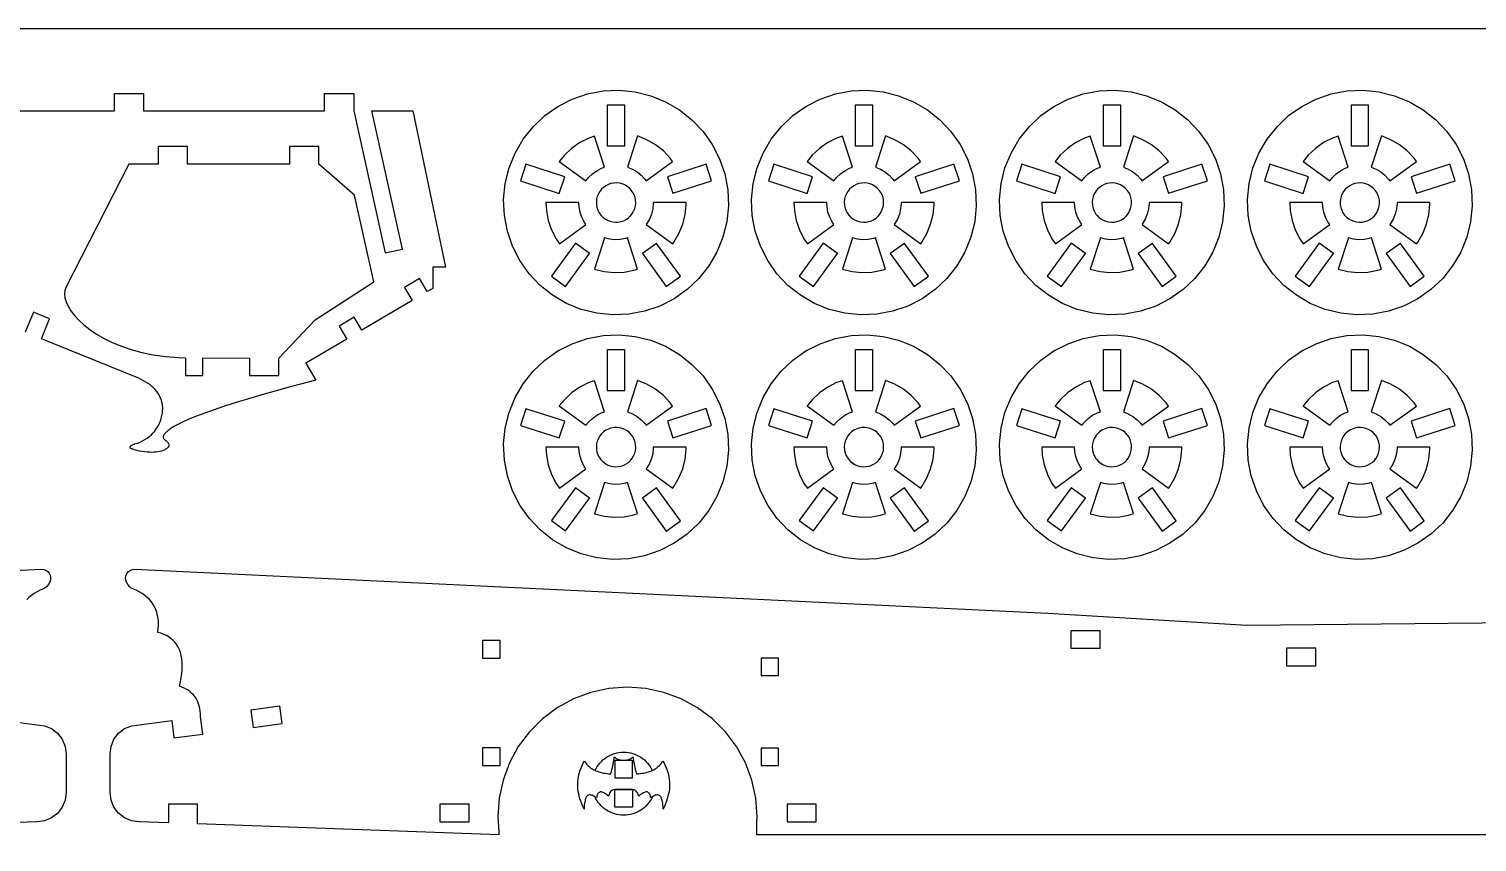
# Model space of a CAD drawing. Extents: x 0 to 730, y 0 to 480.
# Drawn here: x 333.2 to 581.2, y 340.7 to 480 of the extents above; entities that cross this region are included whole.
import ezdxf

# ---------------------------------------------------------------- set-up
doc = ezdxf.new("R2010")
doc.units = 0
doc.header["$MEASUREMENT"] = 0
for name, color, linetype in [('CUT', 62, 'CONTINUOUS'), ('ENGRAVE', 132, 'CONTINUOUS'), ('FRAME', 150, 'CONTINUOUS')]:
    doc.layers.add(name, color=color, linetype=linetype)

msp = doc.modelspace()

# ---------------------------------------------------------------- linework, layer by layer
at = {"layer": 'CUT'}
for points in [[(309.96, 465.94), (347.84, 465.94), (347.84, 468.94), (352.84, 468.94), (352.84, 465.94), (383.84, 465.94), (383.84, 468.94), (388.84, 468.94), (388.84, 465.94), (394.23, 441.61), (397.16, 442.26), (391.96, 465.94), (398.97, 465.94), (404.56, 439.2), (402.37, 439.2), (402.37, 435.53), (401.43, 434.98), (400.11, 437.21), (397.53, 435.68), (398.85, 433.45), (390.24, 428.37), (388.92, 430.6), (386.34, 429.07), (387.65, 426.84), (380.64, 422.7), (382.33, 419.84), (378.2, 418.73), (375.56, 418), (373.1, 417.29), (370.81, 416.62), (368.68, 415.97), (366.73, 415.35), (364.94, 414.75), (363.33, 414.18), (361.89, 413.64), (360.61, 413.12), (359.51, 412.63), (358.58, 412.17), (357.81, 411.73), (357.22, 411.32), (357.07, 411.2), (356.94, 411.09), (356.81, 410.98), (356.7, 410.88), (356.6, 410.78), (356.51, 410.68), (356.43, 410.58), (356.36, 410.49), (356.31, 410.4), (356.27, 410.31), (356.24, 410.22), (356.22, 410.14), (356.21, 410.06), (356.21, 409.99), (356.23, 409.91), (356.26, 409.84), (356.3, 409.77), (356.35, 409.71), (356.42, 409.65), (356.49, 409.59), (356.63, 409.49), (356.75, 409.4), (356.85, 409.3), (356.95, 409.21), (357.02, 409.12), (357.09, 409.03), (357.14, 408.94), (357.17, 408.85), (357.19, 408.77), (357.2, 408.68), (357.19, 408.6), (357.17, 408.51), (357.14, 408.43), (357.09, 408.35), (357.02, 408.27), (356.95, 408.19), (356.85, 408.11), (356.75, 408.02), (356.63, 407.96), (356.49, 407.89), (356.21, 407.77), (355.92, 407.67), (355.61, 407.59), (355.29, 407.52), (354.95, 407.48), (354.6, 407.45), (354.23, 407.44), (353.85, 407.45), (353.45, 407.48), (353.04, 407.52), (352.61, 407.59), (352.17, 407.67), (351.71, 407.77), (351.24, 407.89), (351.1, 407.93), (350.98, 407.98), (350.87, 408.02), (350.77, 408.07), (350.69, 408.12), (350.63, 408.18), (350.59, 408.23), (350.56, 408.28), (350.55, 408.34), (350.55, 408.39), (350.57, 408.45), (350.61, 408.5), (350.66, 408.56), (350.74, 408.61), (350.83, 408.67), (350.94, 408.73), (351.06, 408.78), (351.2, 408.84), (351.31, 408.86), (351.37, 408.89), (351.55, 408.95), (351.78, 409.03), (352.24, 409.21), (352.66, 409.41), (353.06, 409.64), (353.44, 409.87), (353.8, 410.13), (354.12, 410.41), (354.43, 410.71), (354.71, 411.02), (354.96, 411.35), (355.2, 411.7), (355.4, 412.07), (355.59, 412.46), (355.74, 412.87), (355.84, 413.2), (355.88, 413.3), (355.99, 413.74), (356.07, 414.21), (356.12, 415.17), (356.11, 415.28), (356.07, 415.65), (356, 416), (355.99, 416.07), (355.9, 416.35), (355.78, 416.68), (355.71, 416.87), (355.64, 417.01), (355.47, 417.33), (355.28, 417.63), (355.06, 417.93), (354.82, 418.21), (354.55, 418.49), (354.26, 418.75), (353.95, 419.01), (353.61, 419.26), (353.25, 419.49), (352.86, 419.72), (352.45, 419.93), (352.01, 420.14), (351.55, 420.34), (335.36, 426.89), (336.75, 430.33), (333.97, 431.46), (332.58, 428.02)], [(178.98, 379.87), (335.35, 387.41), (335.74, 387.38), (336.11, 387.25), (336.43, 387.03), (336.69, 386.73), (336.85, 386.37), (336.93, 385.99), (336.9, 385.59), (336.77, 385.18), (336.56, 384.8), (336.28, 384.47), (336.02, 384.24), (335.72, 384.06), (335.14, 383.81), (334.6, 383.53), (334.1, 383.24), (333.64, 382.91), (333.22, 382.57), (332.85, 382.2)], [(591.99, 341.88), (457.85, 341.88), (457.85, 344.14), (457.91, 345), (457.69, 348.16), (457.01, 351.26), (455.91, 354.23), (454.39, 357.01), (452.49, 359.54), (450.25, 361.78), (447.71, 363.68), (444.93, 365.2), (441.96, 366.31), (438.87, 366.98), (435.71, 367.21), (432.54, 366.98), (429.45, 366.31), (426.48, 365.2), (423.7, 363.68), (421.16, 361.78), (418.92, 359.54), (417.02, 357.01), (415.5, 354.23), (414.4, 351.26), (413.72, 348.16), (413.5, 345), (413.69, 342.33), (413.69, 341.88), (362.1, 343.77), (362.1, 347.14), (357.1, 347.14), (357.1, 343.96), (352.1, 344.14), (350.8, 344.31), (349.6, 344.81), (348.56, 345.61), (347.77, 346.64), (347.27, 347.85), (347.1, 349.14), (347.1, 355.77), (347.27, 357.06), (347.77, 358.27), (348.57, 359.3), (349.6, 360.1), (350.81, 360.59), (357.66, 361.5), (358.05, 358.52), (363, 359.17), (362.61, 362.18), (362.59, 362.65), (362.54, 363.09), (362.47, 363.52), (362.38, 363.93), (362.26, 364.32), (362.12, 364.68), (361.95, 365.03), (361.77, 365.35), (361.55, 365.66), (361.32, 365.94), (361.06, 366.2), (360.78, 366.45), (360.47, 366.67), (360.14, 366.87), (359.79, 367.05), (359.41, 367.21), (359.01, 367.35), (359.17, 368.12), (359.3, 368.86), (359.39, 369.57), (359.44, 370.24), (359.45, 370.89), (359.43, 371.5), (359.37, 372.07), (359.28, 372.62), (359.15, 373.13), (358.98, 373.61), (358.78, 374.05), (358.54, 374.46), (358.26, 374.84), (357.94, 375.19), (357.59, 375.5), (357.21, 375.78), (356.78, 376.03), (356.32, 376.25), (355.83, 376.43), (355.29, 376.58), (355.37, 377.21), (355.4, 377.81), (355.39, 378.39), (355.34, 378.95), (355.25, 379.49), (355.12, 380), (354.95, 380.49), (354.73, 380.95), (354.48, 381.39), (354.19, 381.81), (353.85, 382.2), (353.47, 382.57), (353.06, 382.91), (352.6, 383.24), (352.1, 383.53), (351.56, 383.81), (350.98, 384.06), (350.68, 384.24), (350.42, 384.47), (350.14, 384.8), (349.93, 385.18), (349.8, 385.59), (349.77, 385.99), (349.84, 386.37), (350.01, 386.73), (350.27, 387.03), (350.59, 387.25), (350.96, 387.38), (351.35, 387.41), (507.72, 379.87), (541.8, 377.85), (587.78, 378.27)], [(329.04, 361.5), (335.89, 360.59), (337.09, 360.1), (338.13, 359.3), (338.93, 358.27), (339.43, 357.06), (339.6, 355.77), (339.6, 349.14), (339.43, 347.85), (338.93, 346.64), (338.14, 345.61), (337.1, 344.81), (335.9, 344.31), (334.6, 344.14), (329.6, 343.96)]]:
    msp.add_lwpolyline(points, dxfattribs=at)
for points in [[(449.64, 439.39), (447.94, 437.24), (445.94, 435.35), (443.7, 433.77), (441.25, 432.52), (438.65, 431.63), (435.95, 431.12), (433.21, 431), (430.48, 431.28), (427.81, 431.94), (425.27, 432.97), (422.89, 434.35), (420.74, 436.06), (418.86, 438.06), (417.27, 440.3), (416.02, 442.75), (415.14, 445.34), (414.63, 448.04), (414.51, 450.79), (414.78, 453.52), (415.44, 456.19), (416.47, 458.73), (417.86, 461.1), (419.57, 463.25), (421.56, 465.14), (423.8, 466.72), (426.25, 467.97), (428.85, 468.86), (431.55, 469.37), (434.29, 469.48), (437.03, 469.21), (439.69, 468.55), (442.24, 467.52), (444.61, 466.14), (446.76, 464.43), (448.65, 462.43), (450.23, 460.19), (451.48, 457.74), (452.36, 455.15), (452.87, 452.45), (452.99, 449.7), (452.72, 446.97), (452.06, 444.3), (451.03, 441.76)], [(492.1, 439.39), (490.39, 437.24), (488.4, 435.35), (486.16, 433.77), (483.71, 432.52), (481.11, 431.63), (478.41, 431.12), (475.67, 431), (472.93, 431.28), (470.27, 431.94), (467.72, 432.97), (465.35, 434.35), (463.2, 436.06), (461.31, 438.06), (459.73, 440.3), (458.48, 442.75), (457.6, 445.34), (457.09, 448.04), (456.97, 450.79), (457.24, 453.52), (457.9, 456.19), (458.93, 458.73), (460.32, 461.1), (462.02, 463.25), (464.02, 465.14), (466.26, 466.72), (468.71, 467.97), (471.31, 468.86), (474.01, 469.37), (476.75, 469.48), (479.48, 469.21), (482.15, 468.55), (484.69, 467.52), (487.07, 466.14), (489.22, 464.43), (491.1, 462.43), (492.69, 460.19), (493.94, 457.74), (494.82, 455.15), (495.33, 452.45), (495.45, 449.7), (495.18, 446.97), (494.52, 444.3), (493.49, 441.76)], [(534.56, 439.39), (532.85, 437.24), (530.86, 435.35), (528.61, 433.77), (526.17, 432.52), (523.57, 431.63), (520.87, 431.12), (518.12, 431), (515.39, 431.28), (512.73, 431.94), (510.18, 432.97), (507.81, 434.35), (505.66, 436.06), (503.77, 438.06), (502.19, 440.3), (500.94, 442.75), (500.05, 445.34), (499.55, 448.04), (499.43, 450.79), (499.7, 453.52), (500.36, 456.19), (501.39, 458.73), (502.77, 461.1), (504.48, 463.25), (506.48, 465.14), (508.72, 466.72), (511.17, 467.97), (513.77, 468.86), (516.47, 469.37), (519.21, 469.48), (521.94, 469.21), (524.61, 468.55), (527.15, 467.52), (529.52, 466.14), (531.68, 464.43), (533.56, 462.43), (535.15, 460.19), (536.39, 457.74), (537.28, 455.15), (537.79, 452.45), (537.91, 449.7), (537.63, 446.97), (536.97, 444.3), (535.94, 441.76)], [(577.02, 439.39), (575.31, 437.24), (573.31, 435.35), (571.07, 433.77), (568.62, 432.52), (566.03, 431.63), (563.33, 431.12), (560.58, 431), (557.85, 431.28), (555.18, 431.94), (552.64, 432.97), (550.27, 434.35), (548.12, 436.06), (546.23, 438.06), (544.65, 440.3), (543.4, 442.75), (542.51, 445.34), (542, 448.04), (541.88, 450.79), (542.16, 453.52), (542.82, 456.19), (543.85, 458.73), (545.23, 461.1), (546.94, 463.25), (548.93, 465.14), (551.18, 466.72), (553.63, 467.97), (556.22, 468.86), (558.92, 469.37), (561.67, 469.48), (564.4, 469.21), (567.07, 468.55), (569.61, 467.52), (571.98, 466.14), (574.13, 464.43), (576.02, 462.43), (577.6, 460.19), (578.85, 457.74), (579.74, 455.15), (580.25, 452.45), (580.36, 449.7), (580.09, 446.97), (579.43, 444.3), (578.4, 441.76)], [(435.25, 459.97), (435.25, 466.94), (432.25, 466.94), (432.25, 459.97)], [(477.71, 459.97), (477.71, 466.94), (474.71, 466.94), (474.71, 459.97)], [(520.17, 459.97), (520.17, 466.94), (517.17, 466.94), (517.17, 459.97)], [(562.63, 459.97), (562.63, 466.94), (559.63, 466.94), (559.63, 459.97)], [(429.71, 455.18), (430.46, 455.7), (431.27, 456.12), (431.78, 456.31), (430.05, 461.63), (429.08, 461.3), (427.55, 460.52), (426.15, 459.53), (424.91, 458.36), (424.04, 457.29), (428.59, 453.99), (429.05, 454.55)], [(435.72, 456.31), (436.56, 455.97), (437.35, 455.51), (438.06, 454.94), (438.68, 454.28), (438.91, 453.99), (443.43, 457.29), (443.04, 457.85), (441.86, 459.09), (440.52, 460.15), (439.04, 461.02), (437.45, 461.66)], [(472.17, 455.18), (472.92, 455.7), (473.73, 456.12), (474.24, 456.31), (472.51, 461.63), (471.53, 461.3), (470.01, 460.52), (468.61, 459.53), (467.36, 458.36), (466.5, 457.29), (471.05, 453.99), (471.51, 454.55)], [(478.18, 456.31), (479.02, 455.97), (479.81, 455.51), (480.52, 454.94), (481.14, 454.28), (481.36, 453.99), (485.89, 457.29), (485.5, 457.85), (484.32, 459.09), (482.98, 460.15), (481.5, 461.02), (479.91, 461.66)], [(514.63, 455.18), (515.37, 455.7), (516.18, 456.12), (516.69, 456.31), (514.96, 461.63), (513.99, 461.3), (512.47, 460.52), (511.07, 459.53), (509.82, 458.36), (508.96, 457.29), (513.51, 453.99), (513.97, 454.55)], [(520.63, 456.31), (521.48, 455.97), (522.26, 455.51), (522.98, 454.94), (523.6, 454.28), (523.82, 453.99), (528.35, 457.29), (527.95, 457.85), (526.78, 459.09), (525.44, 460.15), (523.96, 461.02), (522.37, 461.66)], [(557.09, 455.18), (557.83, 455.7), (558.64, 456.12), (559.15, 456.31), (557.42, 461.63), (556.45, 461.3), (554.92, 460.52), (553.52, 459.53), (552.28, 458.36), (551.41, 457.29), (555.97, 453.99), (556.43, 454.55)], [(563.09, 456.31), (563.94, 455.97), (564.72, 455.51), (565.43, 454.94), (566.06, 454.28), (566.28, 453.99), (570.81, 457.29), (570.41, 457.85), (569.24, 459.09), (567.9, 460.15), (566.42, 461.02), (564.83, 461.66)], [(347.49, 426.27), (349.04, 425.63), (350.73, 425.06), (352.55, 424.57), (354.51, 424.17), (356.61, 423.87), (358.84, 423.69), (360.03, 423.65), (360.01, 420.59), (363.01, 420.59), (363.01, 423.62), (371, 423.59), (371, 420.59), (376, 420.59), (376, 423.59), (382.23, 430.13), (392.26, 436.66), (388.97, 451.5), (382.85, 456.83), (382.85, 459.83), (377.84, 459.83), (377.84, 456.83), (360.35, 456.83), (360.35, 459.83), (355.35, 459.83), (355.35, 456.83), (350.35, 456.83), (339.51, 435.67), (339.34, 435.16), (339.29, 434.58), (339.37, 433.93), (339.59, 433.23), (339.93, 432.48), (340.41, 431.7), (341.02, 430.9), (341.77, 430.08), (342.64, 429.27), (343.65, 428.48), (344.8, 427.7), (346.08, 426.96)], [(417.41, 453.97), (424.04, 451.82), (424.96, 454.67), (418.33, 456.82)], [(449.16, 456.84), (442.54, 454.68), (443.46, 451.83), (450.09, 453.98)], [(459.87, 453.97), (466.49, 451.82), (467.42, 454.67), (460.79, 456.82)], [(491.62, 456.84), (485, 454.68), (485.92, 451.83), (492.55, 453.98)], [(502.33, 453.97), (508.95, 451.82), (509.88, 454.67), (503.25, 456.82)], [(534.08, 456.84), (527.45, 454.68), (528.38, 451.83), (535.01, 453.98)], [(544.78, 453.97), (551.41, 451.82), (552.34, 454.67), (545.71, 456.82)], [(576.54, 456.84), (569.91, 454.68), (570.84, 451.83), (577.46, 453.98)], [(436.53, 448.35), (436.77, 448.76), (436.95, 449.21), (437.07, 449.67), (437.12, 450.15), (437.12, 450.25), (437.1, 450.63), (437.01, 451.1), (436.85, 451.56), (436.63, 451.98), (436.47, 452.22), (436.36, 452.38), (436.03, 452.73), (435.65, 453.02), (435.24, 453.27), (434.79, 453.45), (434.32, 453.56), (433.85, 453.61), (433.37, 453.59), (432.89, 453.5), (432.71, 453.45), (432.44, 453.35), (432.01, 453.13), (431.62, 452.85), (431.27, 452.52), (431.03, 452.22), (430.97, 452.14), (430.73, 451.73), (430.55, 451.28), (430.43, 450.82), (430.39, 450.34), (430.38, 450.24), (430.41, 449.86), (430.49, 449.39), (430.65, 448.93), (430.87, 448.5), (431.03, 448.26), (431.15, 448.11), (431.48, 447.76), (431.85, 447.46), (432.27, 447.22), (432.71, 447.04), (433.18, 446.93), (433.66, 446.88), (434.14, 446.9), (434.61, 446.99), (434.79, 447.04), (435.06, 447.14), (435.49, 447.36), (435.88, 447.64), (436.23, 447.97), (436.48, 448.27)], [(478.99, 448.35), (479.23, 448.76), (479.41, 449.21), (479.53, 449.67), (479.57, 450.15), (479.58, 450.25), (479.55, 450.63), (479.47, 451.1), (479.31, 451.56), (479.09, 451.98), (478.93, 452.22), (478.81, 452.38), (478.48, 452.73), (478.11, 453.02), (477.69, 453.27), (477.25, 453.45), (476.78, 453.56), (476.3, 453.61), (475.82, 453.59), (475.35, 453.5), (475.17, 453.45), (474.9, 453.35), (474.47, 453.13), (474.08, 452.85), (473.73, 452.52), (473.48, 452.22), (473.43, 452.14), (473.19, 451.73), (473.01, 451.28), (472.89, 450.82), (472.84, 450.34), (472.84, 450.24), (472.86, 449.86), (472.95, 449.39), (473.11, 448.93), (473.33, 448.5), (473.49, 448.26), (473.6, 448.11), (473.93, 447.76), (474.31, 447.46), (474.72, 447.22), (475.17, 447.04), (475.64, 446.93), (476.11, 446.88), (476.59, 446.9), (477.07, 446.99), (477.25, 447.04), (477.52, 447.14), (477.95, 447.36), (478.34, 447.64), (478.69, 447.97), (478.93, 448.27)], [(521.45, 448.35), (521.69, 448.76), (521.87, 449.21), (521.99, 449.67), (522.03, 450.15), (522.03, 450.25), (522.01, 450.63), (521.92, 451.1), (521.77, 451.56), (521.55, 451.98), (521.39, 452.22), (521.27, 452.38), (520.94, 452.73), (520.57, 453.02), (520.15, 453.27), (519.71, 453.45), (519.24, 453.56), (518.76, 453.61), (518.28, 453.59), (517.81, 453.5), (517.63, 453.45), (517.36, 453.35), (516.93, 453.13), (516.53, 452.85), (516.19, 452.52), (515.94, 452.22), (515.89, 452.14), (515.64, 451.73), (515.46, 451.28), (515.35, 450.82), (515.3, 450.34), (515.3, 450.24), (515.32, 449.86), (515.41, 449.39), (515.57, 448.93), (515.78, 448.5), (515.94, 448.26), (516.06, 448.11), (516.39, 447.76), (516.77, 447.46), (517.18, 447.22), (517.63, 447.04), (518.09, 446.93), (518.57, 446.88), (519.05, 446.9), (519.52, 446.99), (519.71, 447.04), (519.98, 447.14), (520.41, 447.36), (520.8, 447.64), (521.15, 447.97), (521.39, 448.27)], [(563.91, 448.35), (564.15, 448.76), (564.33, 449.21), (564.44, 449.67), (564.49, 450.15), (564.49, 450.25), (564.47, 450.63), (564.38, 451.1), (564.23, 451.56), (564.01, 451.98), (563.85, 452.22), (563.73, 452.38), (563.4, 452.73), (563.02, 453.02), (562.61, 453.27), (562.16, 453.45), (561.7, 453.56), (561.22, 453.61), (560.74, 453.59), (560.27, 453.5), (560.08, 453.45), (559.81, 453.35), (559.39, 453.13), (558.99, 452.85), (558.64, 452.52), (558.4, 452.22), (558.35, 452.14), (558.1, 451.73), (557.92, 451.28), (557.81, 450.82), (557.76, 450.34), (557.76, 450.24), (557.78, 449.86), (557.87, 449.39), (558.02, 448.93), (558.24, 448.5), (558.4, 448.26), (558.52, 448.11), (558.85, 447.76), (559.23, 447.46), (559.64, 447.22), (560.09, 447.04), (560.55, 446.93), (561.03, 446.88), (561.51, 446.9), (561.98, 446.99), (562.17, 447.04), (562.44, 447.14), (562.86, 447.36), (563.26, 447.64), (563.61, 447.97), (563.85, 448.27)], [(421.83, 448.87), (422.15, 447.19), (422.7, 445.57), (423.48, 444.04), (424.07, 443.2), (428.6, 446.5), (428.29, 446.95), (427.88, 447.76), (427.59, 448.62), (427.42, 449.52), (427.38, 450.24), (421.75, 450.24)], [(445.58, 448.2), (445.75, 449.91), (445.75, 450.25), (440.13, 450.25), (440.12, 450.07), (440.03, 449.16), (439.81, 448.28), (439.47, 447.43), (439.01, 446.65), (438.91, 446.5), (443.46, 443.19), (443.66, 443.47), (444.52, 444.95), (445.17, 446.54)], [(464.29, 448.87), (464.6, 447.19), (465.16, 445.57), (465.93, 444.04), (466.53, 443.2), (471.05, 446.5), (470.75, 446.95), (470.34, 447.76), (470.04, 448.62), (469.88, 449.52), (469.83, 450.24), (464.21, 450.24)], [(488.04, 448.2), (488.21, 449.91), (488.21, 450.25), (482.58, 450.25), (482.58, 450.07), (482.49, 449.16), (482.27, 448.28), (481.93, 447.43), (481.47, 446.65), (481.37, 446.5), (485.92, 443.19), (486.12, 443.47), (486.98, 444.95), (487.62, 446.54)], [(506.74, 448.87), (507.06, 447.19), (507.61, 445.57), (508.39, 444.04), (508.98, 443.2), (513.51, 446.5), (513.21, 446.95), (512.8, 447.76), (512.5, 448.62), (512.33, 449.52), (512.29, 450.24), (506.67, 450.24)], [(530.49, 448.2), (530.66, 449.91), (530.67, 450.25), (525.04, 450.25), (525.04, 450.07), (524.95, 449.16), (524.73, 448.28), (524.39, 447.43), (523.93, 446.65), (523.83, 446.5), (528.38, 443.19), (528.58, 443.47), (529.44, 444.95), (530.08, 446.54)], [(549.2, 448.87), (549.52, 447.19), (550.07, 445.57), (550.85, 444.04), (551.44, 443.2), (555.97, 446.5), (555.67, 446.95), (555.25, 447.76), (554.96, 448.62), (554.79, 449.52), (554.75, 450.24), (549.12, 450.24)], [(572.95, 448.2), (573.12, 449.91), (573.13, 450.25), (567.5, 450.25), (567.5, 450.07), (567.41, 449.16), (567.19, 448.28), (566.85, 447.43), (566.39, 446.65), (566.28, 446.5), (570.84, 443.19), (571.03, 443.47), (571.9, 444.95), (572.54, 446.54)], [(433.41, 438.25), (435.12, 438.32), (436.81, 438.64), (437.45, 438.86), (435.72, 444.18), (435.37, 444.08), (434.48, 443.91), (433.57, 443.87), (432.67, 443.96), (431.78, 444.18), (430.05, 438.83), (431.71, 438.42)], [(475.87, 438.25), (477.58, 438.32), (479.26, 438.64), (479.91, 438.86), (478.18, 444.18), (477.83, 444.08), (476.94, 443.91), (476.03, 443.87), (475.12, 443.96), (474.24, 444.18), (472.51, 438.83), (474.17, 438.42)], [(518.33, 438.25), (520.04, 438.32), (521.72, 438.64), (522.37, 438.86), (520.64, 444.18), (520.29, 444.08), (519.4, 443.91), (518.49, 443.87), (517.58, 443.96), (516.7, 444.18), (514.96, 438.83), (516.63, 438.42)], [(560.79, 438.25), (562.5, 438.32), (564.18, 438.64), (564.83, 438.86), (563.1, 444.18), (562.75, 444.08), (561.85, 443.91), (560.95, 443.87), (560.04, 443.96), (559.16, 444.18), (557.42, 438.83), (559.08, 438.42)], [(429.22, 441.51), (426.8, 443.28), (422.68, 437.66), (425.1, 435.89)], [(438.26, 441.5), (442.36, 435.86), (444.78, 437.62), (440.68, 443.26)], [(471.68, 441.51), (469.25, 443.28), (465.14, 437.66), (467.56, 435.89)], [(480.72, 441.5), (484.81, 435.86), (487.24, 437.62), (483.14, 443.26)], [(514.13, 441.51), (511.71, 443.28), (507.6, 437.66), (510.02, 435.89)], [(523.17, 441.5), (527.27, 435.86), (529.7, 437.62), (525.6, 443.26)], [(556.59, 441.51), (554.17, 443.28), (550.06, 437.66), (552.48, 435.89)], [(565.63, 441.5), (569.73, 435.86), (572.16, 437.62), (568.06, 443.26)], [(435.95, 389.21), (433.21, 389.1), (430.48, 389.37), (427.81, 390.03), (425.27, 391.06), (422.89, 392.44), (420.74, 394.15), (418.86, 396.15), (417.27, 398.39), (416.02, 400.84), (415.14, 403.44), (414.63, 406.13), (414.51, 408.88), (414.78, 411.61), (415.44, 414.28), (416.47, 416.82), (417.86, 419.19), (419.57, 421.35), (421.56, 423.23), (423.8, 424.82), (426.25, 426.06), (428.85, 426.95), (431.55, 427.46), (434.29, 427.58), (437.03, 427.3), (439.69, 426.64), (442.24, 425.61), (444.61, 424.23), (446.76, 422.52), (448.65, 420.53), (450.23, 418.28), (451.48, 415.84), (452.36, 413.24), (452.87, 410.54), (452.99, 407.79), (452.72, 405.06), (452.06, 402.4), (451.03, 399.85), (449.64, 397.48), (447.94, 395.33), (445.94, 393.44), (443.7, 391.86), (441.25, 390.61), (438.65, 389.72)], [(492.1, 397.48), (490.39, 395.33), (488.4, 393.44), (486.16, 391.86), (483.71, 390.61), (481.11, 389.72), (478.41, 389.21), (475.67, 389.1), (472.93, 389.37), (470.27, 390.03), (467.72, 391.06), (465.35, 392.44), (463.2, 394.15), (461.31, 396.15), (459.73, 398.39), (458.48, 400.84), (457.6, 403.44), (457.09, 406.13), (456.97, 408.88), (457.24, 411.61), (457.9, 414.28), (458.93, 416.82), (460.32, 419.19), (462.02, 421.35), (464.02, 423.23), (466.26, 424.82), (468.71, 426.06), (471.31, 426.95), (474.01, 427.46), (476.75, 427.58), (479.48, 427.3), (482.15, 426.64), (484.69, 425.61), (487.07, 424.23), (489.22, 422.52), (491.1, 420.53), (492.69, 418.28), (493.94, 415.84), (494.82, 413.24), (495.33, 410.54), (495.45, 407.79), (495.18, 405.06), (494.52, 402.4), (493.49, 399.85)], [(534.56, 397.48), (532.85, 395.33), (530.86, 393.44), (528.61, 391.86), (526.17, 390.61), (523.57, 389.72), (520.87, 389.21), (518.12, 389.1), (515.39, 389.37), (512.73, 390.03), (510.18, 391.06), (507.81, 392.44), (505.66, 394.15), (503.77, 396.15), (502.19, 398.39), (500.94, 400.84), (500.05, 403.44), (499.55, 406.13), (499.43, 408.88), (499.7, 411.61), (500.36, 414.28), (501.39, 416.82), (502.77, 419.19), (504.48, 421.35), (506.48, 423.23), (508.72, 424.82), (511.17, 426.06), (513.77, 426.95), (516.47, 427.46), (519.21, 427.58), (521.94, 427.3), (524.61, 426.64), (527.15, 425.61), (529.52, 424.23), (531.68, 422.52), (533.56, 420.53), (535.15, 418.28), (536.39, 415.84), (537.28, 413.24), (537.79, 410.54), (537.91, 407.79), (537.63, 405.06), (536.97, 402.4), (535.94, 399.85)], [(550.27, 392.44), (548.12, 394.15), (546.23, 396.15), (544.65, 398.39), (543.4, 400.84), (542.51, 403.44), (542, 406.13), (541.88, 408.88), (542.16, 411.61), (542.82, 414.28), (543.85, 416.82), (545.23, 419.19), (546.94, 421.35), (548.93, 423.23), (551.18, 424.82), (553.63, 426.06), (556.22, 426.95), (558.92, 427.46), (561.67, 427.58), (564.4, 427.3), (567.07, 426.64), (569.61, 425.61), (571.98, 424.23), (574.13, 422.52), (576.02, 420.53), (577.6, 418.28), (578.85, 415.84), (579.74, 413.24), (580.25, 410.54), (580.36, 407.79), (580.09, 405.06), (579.43, 402.4), (578.4, 399.85), (577.02, 397.48), (575.31, 395.33), (573.31, 393.44), (571.07, 391.86), (568.62, 390.61), (566.03, 389.72), (563.33, 389.21), (560.58, 389.1), (557.85, 389.37), (555.18, 390.03), (552.64, 391.06)], [(435.25, 418.06), (435.25, 425.03), (432.25, 425.03), (432.25, 418.06)], [(477.71, 418.06), (477.71, 425.03), (474.71, 425.03), (474.71, 418.06)], [(520.17, 418.06), (520.17, 425.03), (517.17, 425.03), (517.17, 418.06)], [(562.63, 418.06), (562.63, 425.03), (559.63, 425.03), (559.63, 418.06)], [(429.71, 413.27), (430.46, 413.79), (431.27, 414.21), (431.78, 414.4), (430.05, 419.72), (429.08, 419.39), (427.55, 418.61), (426.15, 417.62), (424.91, 416.45), (424.04, 415.39), (428.59, 412.08), (429.05, 412.64)], [(435.72, 414.4), (436.56, 414.06), (437.35, 413.6), (438.06, 413.03), (438.68, 412.37), (438.91, 412.09), (443.43, 415.38), (443.04, 415.94), (441.86, 417.18), (440.52, 418.25), (439.04, 419.11), (437.45, 419.75)], [(472.17, 413.27), (472.92, 413.79), (473.73, 414.21), (474.24, 414.4), (472.51, 419.72), (471.53, 419.39), (470.01, 418.61), (468.61, 417.62), (467.36, 416.45), (466.5, 415.39), (471.05, 412.08), (471.51, 412.64)], [(478.18, 414.4), (479.02, 414.06), (479.81, 413.6), (480.52, 413.03), (481.14, 412.37), (481.36, 412.09), (485.89, 415.38), (485.5, 415.94), (484.32, 417.18), (482.98, 418.25), (481.5, 419.11), (479.91, 419.75)], [(514.63, 413.27), (515.37, 413.79), (516.18, 414.21), (516.69, 414.4), (514.96, 419.72), (513.99, 419.39), (512.47, 418.61), (511.07, 417.62), (509.82, 416.45), (508.96, 415.39), (513.51, 412.08), (513.97, 412.64)], [(520.63, 414.4), (521.48, 414.06), (522.26, 413.6), (522.98, 413.03), (523.6, 412.37), (523.82, 412.09), (528.35, 415.38), (527.95, 415.94), (526.78, 417.18), (525.44, 418.25), (523.96, 419.11), (522.37, 419.75)], [(557.09, 413.27), (557.83, 413.79), (558.64, 414.21), (559.15, 414.4), (557.42, 419.72), (556.45, 419.39), (554.92, 418.61), (553.52, 417.62), (552.28, 416.45), (551.41, 415.39), (555.97, 412.08), (556.43, 412.64)], [(563.09, 414.4), (563.94, 414.06), (564.72, 413.6), (565.43, 413.03), (566.06, 412.37), (566.28, 412.09), (570.81, 415.38), (570.41, 415.94), (569.24, 417.18), (567.9, 418.25), (566.42, 419.11), (564.83, 419.75)], [(417.41, 412.06), (424.04, 409.91), (424.96, 412.77), (418.33, 414.92)], [(449.16, 414.93), (442.54, 412.77), (443.46, 409.92), (450.09, 412.07)], [(459.87, 412.06), (466.49, 409.91), (467.42, 412.77), (460.79, 414.92)], [(491.62, 414.93), (485, 412.77), (485.92, 409.92), (492.55, 412.07)], [(502.33, 412.06), (508.95, 409.91), (509.88, 412.77), (503.25, 414.92)], [(534.08, 414.93), (527.45, 412.77), (528.38, 409.92), (535.01, 412.07)], [(544.78, 412.06), (551.41, 409.91), (552.34, 412.77), (545.71, 414.92)], [(576.54, 414.93), (569.91, 412.77), (570.84, 409.92), (577.46, 412.07)], [(432.71, 405.13), (433.18, 405.02), (433.66, 404.97), (434.14, 404.99), (434.61, 405.08), (434.79, 405.13), (435.06, 405.24), (435.49, 405.45), (435.88, 405.73), (436.23, 406.06), (436.48, 406.36), (436.53, 406.44), (436.77, 406.85), (436.95, 407.3), (437.07, 407.76), (437.12, 408.24), (437.12, 408.34), (437.1, 408.72), (437.01, 409.19), (436.85, 409.65), (436.63, 410.08), (436.47, 410.32), (436.36, 410.47), (436.03, 410.82), (435.65, 411.12), (435.24, 411.36), (434.79, 411.54), (434.32, 411.65), (433.85, 411.7), (433.37, 411.68), (432.89, 411.59), (432.71, 411.54), (432.44, 411.44), (432.01, 411.22), (431.62, 410.94), (431.27, 410.61), (431.03, 410.31), (430.97, 410.24), (430.73, 409.82), (430.55, 409.38), (430.43, 408.91), (430.39, 408.43), (430.38, 408.33), (430.41, 407.95), (430.49, 407.48), (430.65, 407.02), (430.87, 406.6), (431.03, 406.36), (431.15, 406.2), (431.48, 405.85), (431.85, 405.56), (432.27, 405.31)], [(478.99, 406.44), (479.23, 406.85), (479.41, 407.3), (479.53, 407.76), (479.57, 408.24), (479.58, 408.34), (479.55, 408.72), (479.47, 409.19), (479.31, 409.65), (479.09, 410.08), (478.93, 410.32), (478.81, 410.47), (478.48, 410.82), (478.11, 411.12), (477.69, 411.36), (477.25, 411.54), (476.78, 411.65), (476.3, 411.7), (475.82, 411.68), (475.35, 411.59), (475.17, 411.54), (474.9, 411.44), (474.47, 411.22), (474.08, 410.94), (473.73, 410.61), (473.48, 410.31), (473.43, 410.24), (473.19, 409.82), (473.01, 409.38), (472.89, 408.91), (472.84, 408.43), (472.84, 408.33), (472.86, 407.95), (472.95, 407.48), (473.11, 407.02), (473.33, 406.6), (473.49, 406.36), (473.6, 406.2), (473.93, 405.85), (474.31, 405.56), (474.72, 405.31), (475.17, 405.13), (475.64, 405.02), (476.11, 404.97), (476.59, 404.99), (477.07, 405.08), (477.25, 405.13), (477.52, 405.24), (477.95, 405.45), (478.34, 405.73), (478.69, 406.06), (478.93, 406.36)], [(521.45, 406.44), (521.69, 406.85), (521.87, 407.3), (521.99, 407.76), (522.03, 408.24), (522.03, 408.34), (522.01, 408.72), (521.92, 409.19), (521.77, 409.65), (521.55, 410.08), (521.39, 410.32), (521.27, 410.47), (520.94, 410.82), (520.57, 411.12), (520.15, 411.36), (519.71, 411.54), (519.24, 411.65), (518.76, 411.7), (518.28, 411.68), (517.81, 411.59), (517.63, 411.54), (517.36, 411.44), (516.93, 411.22), (516.53, 410.94), (516.19, 410.61), (515.94, 410.31), (515.89, 410.24), (515.64, 409.82), (515.46, 409.38), (515.35, 408.91), (515.3, 408.43), (515.3, 408.33), (515.32, 407.95), (515.41, 407.48), (515.57, 407.02), (515.78, 406.6), (515.94, 406.36), (516.06, 406.2), (516.39, 405.85), (516.77, 405.56), (517.18, 405.31), (517.63, 405.13), (518.09, 405.02), (518.57, 404.97), (519.05, 404.99), (519.52, 405.08), (519.71, 405.13), (519.98, 405.24), (520.41, 405.45), (520.8, 405.73), (521.15, 406.06), (521.39, 406.36)], [(557.76, 408.33), (557.78, 407.95), (557.87, 407.48), (558.02, 407.02), (558.24, 406.6), (558.4, 406.36), (558.52, 406.2), (558.85, 405.85), (559.23, 405.56), (559.64, 405.31), (560.09, 405.13), (560.55, 405.02), (561.03, 404.97), (561.51, 404.99), (561.98, 405.08), (562.17, 405.13), (562.44, 405.24), (562.86, 405.45), (563.26, 405.73), (563.61, 406.06), (563.85, 406.36), (563.91, 406.44), (564.15, 406.85), (564.33, 407.3), (564.44, 407.76), (564.49, 408.24), (564.49, 408.34), (564.47, 408.72), (564.38, 409.19), (564.23, 409.65), (564.01, 410.08), (563.85, 410.32), (563.73, 410.47), (563.4, 410.82), (563.02, 411.12), (562.61, 411.36), (562.16, 411.54), (561.7, 411.65), (561.22, 411.7), (560.74, 411.68), (560.27, 411.59), (560.08, 411.54), (559.81, 411.44), (559.39, 411.22), (558.99, 410.94), (558.64, 410.61), (558.4, 410.31), (558.35, 410.24), (558.1, 409.82), (557.92, 409.38), (557.81, 408.91), (557.76, 408.43)], [(427.42, 407.61), (427.38, 408.33), (421.75, 408.33), (421.83, 406.96), (422.15, 405.28), (422.7, 403.66), (423.48, 402.13), (424.07, 401.3), (428.6, 404.59), (428.29, 405.04), (427.88, 405.85), (427.59, 406.71)], [(438.91, 404.59), (443.46, 401.29), (443.66, 401.57), (444.52, 403.05), (445.17, 404.63), (445.58, 406.29), (445.75, 408), (445.75, 408.34), (440.13, 408.34), (440.12, 408.16), (440.03, 407.25), (439.81, 406.37), (439.47, 405.53), (439.01, 404.74)], [(464.29, 406.96), (464.6, 405.28), (465.16, 403.66), (465.93, 402.13), (466.53, 401.3), (471.05, 404.59), (470.75, 405.04), (470.34, 405.85), (470.04, 406.71), (469.88, 407.61), (469.83, 408.33), (464.21, 408.33)], [(488.04, 406.29), (488.21, 408), (488.21, 408.34), (482.58, 408.34), (482.58, 408.16), (482.49, 407.25), (482.27, 406.37), (481.93, 405.53), (481.47, 404.74), (481.37, 404.59), (485.92, 401.29), (486.12, 401.57), (486.98, 403.05), (487.62, 404.63)], [(506.74, 406.96), (507.06, 405.28), (507.61, 403.66), (508.39, 402.13), (508.98, 401.3), (513.51, 404.59), (513.21, 405.04), (512.8, 405.85), (512.5, 406.71), (512.33, 407.61), (512.29, 408.33), (506.67, 408.33)], [(530.49, 406.29), (530.66, 408), (530.67, 408.34), (525.04, 408.34), (525.04, 408.16), (524.95, 407.25), (524.73, 406.37), (524.39, 405.53), (523.93, 404.74), (523.83, 404.59), (528.38, 401.29), (528.58, 401.57), (529.44, 403.05), (530.08, 404.63)], [(549.2, 406.96), (549.52, 405.28), (550.07, 403.66), (550.85, 402.13), (551.44, 401.3), (555.97, 404.59), (555.67, 405.04), (555.25, 405.85), (554.96, 406.71), (554.79, 407.61), (554.75, 408.33), (549.12, 408.33)], [(573.12, 408), (573.13, 408.34), (567.5, 408.34), (567.5, 408.16), (567.41, 407.25), (567.19, 406.37), (566.85, 405.53), (566.39, 404.74), (566.28, 404.59), (570.84, 401.29), (571.03, 401.57), (571.9, 403.05), (572.54, 404.63), (572.95, 406.29)], [(431.71, 396.51), (433.41, 396.34), (435.12, 396.41), (436.81, 396.73), (437.45, 396.95), (435.72, 402.27), (435.37, 402.17), (434.48, 402), (433.57, 401.96), (432.67, 402.05), (431.78, 402.27), (430.05, 396.92)], [(475.87, 396.34), (477.58, 396.41), (479.26, 396.73), (479.91, 396.95), (478.18, 402.27), (477.83, 402.17), (476.94, 402), (476.03, 401.96), (475.12, 402.05), (474.24, 402.27), (472.51, 396.92), (474.17, 396.51)], [(518.33, 396.34), (520.04, 396.41), (521.72, 396.73), (522.37, 396.95), (520.64, 402.27), (520.29, 402.17), (519.4, 402), (518.49, 401.96), (517.58, 402.05), (516.7, 402.27), (514.96, 396.92), (516.63, 396.51)], [(561.85, 402), (560.95, 401.96), (560.04, 402.05), (559.16, 402.27), (557.42, 396.92), (559.08, 396.51), (560.79, 396.34), (562.5, 396.41), (564.18, 396.73), (564.83, 396.95), (563.1, 402.27), (562.75, 402.17)], [(429.22, 399.6), (426.8, 401.37), (422.68, 395.75), (425.1, 393.98)], [(438.26, 399.59), (442.36, 393.95), (444.78, 395.72), (440.68, 401.35)], [(471.68, 399.6), (469.25, 401.37), (465.14, 395.75), (467.56, 393.98)], [(480.72, 399.59), (484.81, 393.95), (487.24, 395.72), (483.14, 401.35)], [(514.13, 399.6), (511.71, 401.37), (507.6, 395.75), (510.02, 393.98)], [(523.17, 399.59), (527.27, 393.95), (529.7, 395.72), (525.6, 401.35)], [(556.59, 399.6), (554.17, 401.37), (550.06, 395.75), (552.48, 393.98)], [(565.63, 399.59), (569.73, 393.95), (572.16, 395.72), (568.06, 401.35)], [(410.89, 375.19), (410.89, 372.19), (413.89, 372.19), (413.89, 375.19)], [(516.63, 373.87), (516.63, 376.87), (511.63, 376.87), (511.63, 373.87)], [(458.58, 372.18), (458.58, 369.18), (461.58, 369.18), (461.58, 372.18)], [(553.59, 370.87), (553.59, 373.87), (548.59, 373.87), (548.59, 370.87)], [(371.62, 360.3), (376.57, 360.95), (376.18, 363.93), (371.22, 363.28)], [(413.89, 356.78), (410.89, 356.78), (410.89, 353.78), (413.89, 353.78)], [(435.06, 356.06), (435.46, 356.04), (435.86, 356), (436.24, 355.93), (436.62, 355.83), (436.98, 355.71), (437.33, 355.56), (437.67, 355.38), (438, 355.19), (438.31, 354.97), (438.6, 354.73), (438.88, 354.48), (439.13, 354.2), (439.37, 353.91), (439.59, 353.6), (439.78, 353.27), (439.96, 352.93), (440.05, 352.98), (440.27, 353.09), (440.48, 353.22), (440.68, 353.35), (440.86, 353.49), (441.04, 353.64), (441.2, 353.8), (441.35, 353.97), (441.5, 354.15), (441.63, 354.34), (441.75, 354.54), (441.97, 354.16), (442.17, 353.77), (442.34, 353.39), (442.49, 353), (442.62, 352.6), (442.73, 352.21), (442.81, 351.81), (442.87, 351.41), (442.91, 351), (442.92, 350.59), (442.92, 350.18), (442.88, 349.76), (442.83, 349.35), (442.75, 348.92), (442.65, 348.5), (442.53, 348.07), (442.39, 347.64), (442.22, 347.2), (442.03, 346.77), (441.81, 346.32), (441.81, 346.67), (441.79, 346.98), (441.76, 347.28), (441.73, 347.54), (441.68, 347.78), (441.62, 347.99), (441.55, 348.18), (441.47, 348.34), (441.38, 348.47), (441.29, 348.58), (441.17, 348.66), (441.05, 348.71), (440.92, 348.74), (440.78, 348.74), (440.63, 348.72), (440.46, 348.67), (440.29, 348.59), (439.98, 348.42), (439.81, 348.08), (439.61, 347.75), (439.39, 347.43), (439.16, 347.14), (438.9, 346.86), (438.62, 346.6), (438.33, 346.36), (438.02, 346.14), (437.69, 345.94), (437.35, 345.76), (437, 345.61), (436.63, 345.48), (436.25, 345.38), (435.86, 345.31), (435.46, 345.27), (435.26, 345.26), (435.06, 345.25), (434.85, 345.26), (434.65, 345.27), (434.25, 345.31), (433.86, 345.38), (433.49, 345.48), (433.12, 345.61), (432.76, 345.76), (432.42, 345.94), (432.1, 346.14), (431.79, 346.36), (431.49, 346.6), (431.22, 346.86), (430.96, 347.14), (430.72, 347.43), (430.5, 347.75), (430.31, 348.08), (430.14, 348.42), (429.83, 348.59), (429.65, 348.67), (429.49, 348.72), (429.34, 348.74), (429.19, 348.74), (429.06, 348.71), (428.94, 348.66), (428.83, 348.58), (428.73, 348.47), (428.64, 348.34), (428.56, 348.18), (428.49, 347.99), (428.44, 347.78), (428.39, 347.54), (428.35, 347.28), (428.32, 346.98), (428.31, 346.67), (428.3, 346.32), (428.09, 346.77), (427.9, 347.2), (427.73, 347.64), (427.58, 348.07), (427.46, 348.5), (427.36, 348.92), (427.29, 349.35), (427.23, 349.76), (427.2, 350.18), (427.19, 350.59), (427.21, 351), (427.24, 351.41), (427.3, 351.81), (427.39, 352.21), (427.49, 352.6), (427.62, 353), (427.77, 353.39), (427.95, 353.77), (428.15, 354.16), (428.37, 354.54), (428.49, 354.34), (428.62, 354.15), (428.76, 353.97), (428.91, 353.8), (429.08, 353.64), (429.25, 353.49), (429.44, 353.35), (429.64, 353.22), (429.84, 353.09), (430.06, 352.98), (430.16, 352.93), (430.33, 353.27), (430.53, 353.6), (430.74, 353.91), (430.98, 354.2), (431.24, 354.48), (431.51, 354.73), (431.81, 354.97), (432.12, 355.19), (432.44, 355.38), (432.78, 355.56), (433.13, 355.71), (433.5, 355.83), (433.87, 355.93), (434.26, 356), (434.65, 356.04)], [(433.56, 354.66), (433.56, 354.66), (433.56, 351.66), (436.56, 351.66), (436.56, 354.66), (436.55, 354.66)], [(461.58, 356.77), (458.58, 356.77), (458.58, 353.77), (461.58, 353.77)], [(433.56, 349.66), (436.56, 349.66), (436.56, 349.56), (436.56, 346.66), (433.56, 346.66), (433.56, 349.56)], [(403.58, 347.14), (403.58, 344.14), (408.58, 344.14), (408.58, 347.14)], [(468.04, 347.14), (463.04, 347.14), (463.04, 344.14), (468.04, 344.14)]]:
    msp.add_lwpolyline(points, close=True, dxfattribs=at)
at = {"layer": 'ENGRAVE'}
msp.add_lwpolyline([(440.29, 348.59), (439.97, 348.42), (439.91, 348.36), (439.71, 348.21), (439.68, 348.39), (439.64, 348.56), (439.59, 348.71), (439.54, 348.84), (439.48, 348.95), (439.41, 349.04), (439.34, 349.12), (439.26, 349.18), (439.17, 349.23), (439.07, 349.25), (438.96, 349.26), (438.85, 349.25), (438.73, 349.22), (438.6, 349.17), (438.47, 349.11), (438.32, 349.03), (438.17, 348.93), (438.02, 348.82), (437.85, 348.68), (437.68, 348.53), (437.57, 348.8), (437.46, 349.04), (437.34, 349.23), (437.22, 349.39), (437.11, 349.5), (436.99, 349.58), (436.86, 349.62), (436.74, 349.63), (436.61, 349.59), (436.56, 349.56), (436.56, 349.66), (433.56, 349.66), (433.56, 349.56), (433.51, 349.59), (433.38, 349.63), (433.25, 349.62), (433.13, 349.58), (433.01, 349.5), (432.89, 349.39), (432.77, 349.23), (432.66, 349.04), (432.55, 348.8), (432.44, 348.53), (432.26, 348.68), (432.1, 348.82), (431.94, 348.93), (431.79, 349.03), (431.65, 349.11), (431.51, 349.17), (431.38, 349.22), (431.26, 349.25), (431.15, 349.26), (431.05, 349.25), (430.95, 349.23), (430.86, 349.18), (430.78, 349.12), (430.7, 349.04), (430.63, 348.95), (430.57, 348.84), (430.52, 348.71), (430.48, 348.56), (430.44, 348.39), (430.41, 348.21), (430.2, 348.36), (430.15, 348.42), (429.83, 348.59), (429.65, 348.67), (429.49, 348.72), (429.34, 348.74), (429.19, 348.74), (429.06, 348.71), (428.94, 348.66), (428.83, 348.58), (428.73, 348.47), (428.64, 348.34), (428.56, 348.18), (428.49, 347.99), (428.44, 347.78), (428.39, 347.54), (428.35, 347.28), (428.32, 346.98), (428.31, 346.67), (428.3, 346.32), (428.09, 346.77), (427.9, 347.2), (427.73, 347.64), (427.58, 348.07), (427.46, 348.5), (427.36, 348.92), (427.29, 349.35), (427.23, 349.76), (427.2, 350.18), (427.19, 350.59), (427.21, 351), (427.24, 351.41), (427.3, 351.81), (427.39, 352.21), (427.49, 352.6), (427.62, 353), (427.77, 353.39), (427.95, 353.77), (428.15, 354.16), (428.37, 354.54), (428.49, 354.34), (428.62, 354.15), (428.76, 353.97), (428.91, 353.8), (429.08, 353.64), (429.25, 353.49), (429.44, 353.35), (429.64, 353.22), (429.84, 353.09), (430.06, 352.98), (430.16, 352.93), (430.29, 352.87), (430.53, 352.78), (430.78, 352.69), (431.04, 352.62), (431.31, 352.55), (431.6, 352.49), (431.89, 352.44), (432.2, 352.4), (432.51, 352.37), (432.84, 352.35), (432.88, 352.47), (432.92, 352.6), (432.95, 352.72), (432.99, 352.85), (433.03, 352.99), (433.06, 353.12), (433.09, 353.26), (433.13, 353.4), (433.16, 353.54), (433.19, 353.69), (433.23, 353.84), (433.26, 353.99), (433.29, 354.14), (433.31, 354.3), (433.34, 354.45), (433.37, 354.61), (433.4, 354.78), (433.42, 354.94), (433.45, 355.11), (433.47, 355.28), (433.52, 355.23), (433.56, 355.18), (433.62, 355.13), (433.67, 355.08), (433.73, 355.03), (433.79, 354.99), (433.86, 354.95), (433.93, 354.91), (434, 354.88), (434.08, 354.85), (434.16, 354.82), (434.25, 354.79), (434.33, 354.77), (434.43, 354.74), (434.52, 354.72), (433.56, 354.66), (433.56, 351.66), (436.56, 351.66), (436.56, 354.66), (435.97, 354.67), (435.59, 354.72), (435.69, 354.74), (435.78, 354.77), (435.87, 354.79), (435.95, 354.82), (436.03, 354.85), (436.11, 354.88), (436.19, 354.91), (436.26, 354.95), (436.32, 354.99), (436.38, 355.03), (436.44, 355.08), (436.5, 355.13), (436.55, 355.18), (436.6, 355.23), (436.64, 355.28), (436.67, 355.11), (436.69, 354.94), (436.72, 354.78), (436.74, 354.61), (436.77, 354.45), (436.8, 354.3), (436.83, 354.14), (436.86, 353.99), (436.89, 353.84), (436.92, 353.69), (436.95, 353.54), (436.99, 353.4), (437.02, 353.26), (437.05, 353.12), (437.09, 352.99), (437.13, 352.85), (437.16, 352.72), (437.2, 352.6), (437.24, 352.47), (437.28, 352.35), (437.6, 352.37), (437.92, 352.4), (438.22, 352.44), (438.52, 352.49), (438.8, 352.55), (439.07, 352.62), (439.33, 352.69), (439.59, 352.78), (439.82, 352.87), (439.95, 352.93), (440.05, 352.98), (440.27, 353.09), (440.48, 353.22), (440.68, 353.35), (440.86, 353.49), (441.04, 353.64), (441.2, 353.8), (441.35, 353.97), (441.5, 354.15), (441.63, 354.34), (441.75, 354.54), (441.97, 354.16), (442.17, 353.77), (442.34, 353.39), (442.49, 353), (442.62, 352.6), (442.73, 352.21), (442.81, 351.81), (442.87, 351.41), (442.91, 351), (442.92, 350.59), (442.92, 350.18), (442.88, 349.76), (442.83, 349.35), (442.75, 348.92), (442.65, 348.5), (442.53, 348.07), (442.39, 347.64), (442.22, 347.2), (442.03, 346.77), (441.81, 346.32), (441.81, 346.67), (441.79, 346.98), (441.76, 347.28), (441.73, 347.54), (441.68, 347.78), (441.62, 347.99), (441.55, 348.18), (441.47, 348.34), (441.38, 348.47), (441.29, 348.58), (441.17, 348.66), (441.05, 348.71), (440.92, 348.74), (440.78, 348.74), (440.63, 348.72), (440.46, 348.67)], close=True, dxfattribs=at)
at = {"layer": 'FRAME'}
msp.add_lwpolyline([(0, 0), (730, 0), (730, 480), (0, 480)], close=True, dxfattribs=at)

doc.saveas('drawing.dxf')
